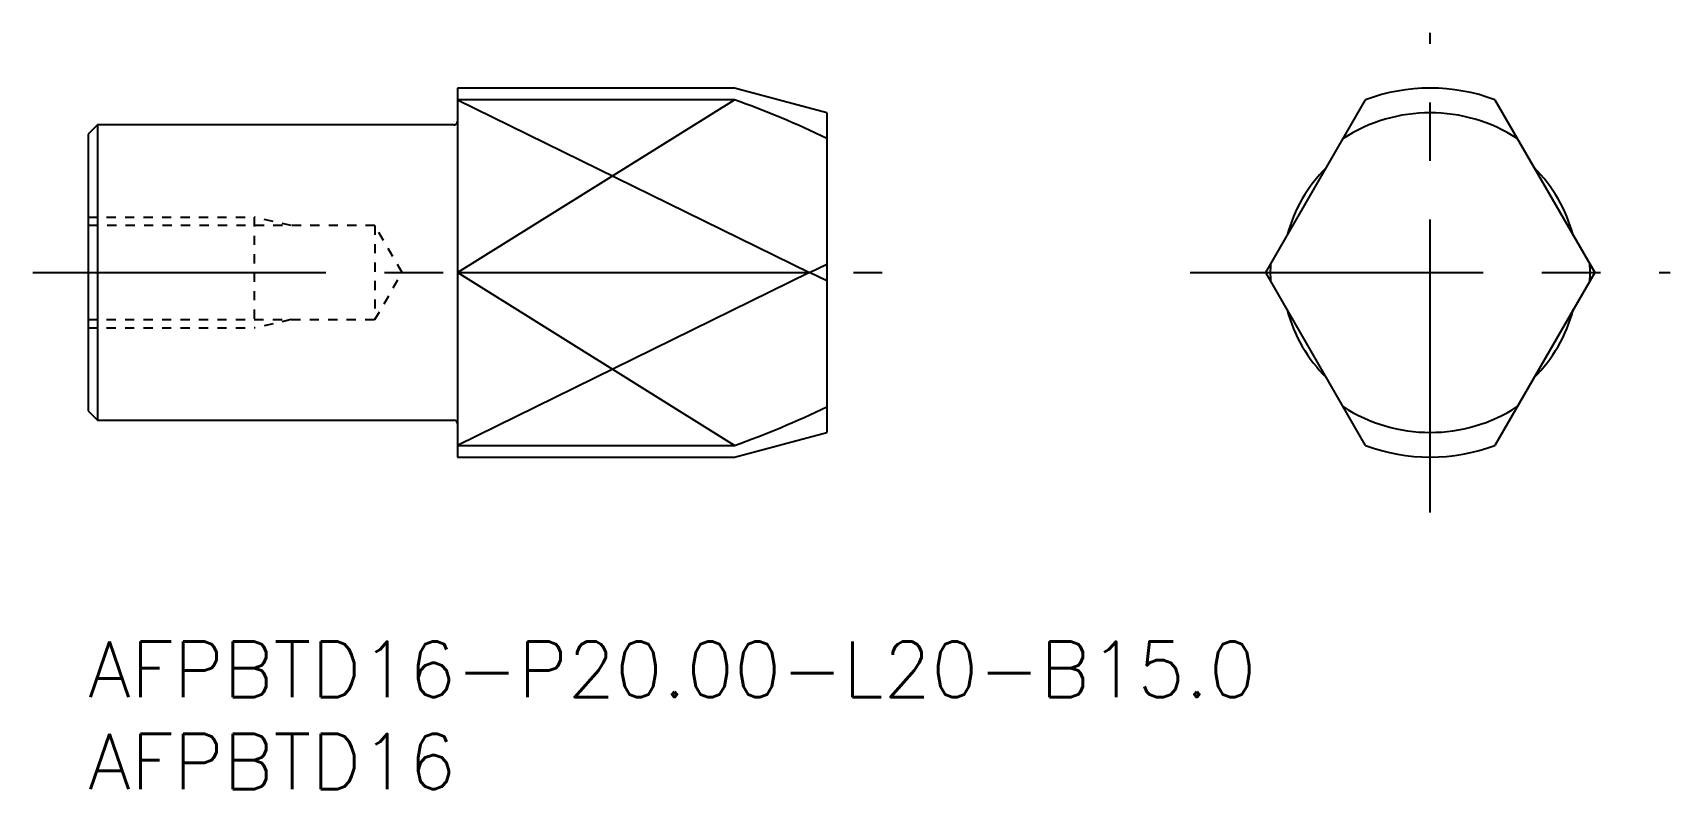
# Model space of a CAD drawing. Extents: x -3 to 85.7, y -8 to 33.
import ezdxf

# ---------------------------------------------------------------- set-up
doc = ezdxf.new("R2010")
doc.units = 0
doc.header["$LTSCALE"] = 0.5
doc.linetypes.add('CENTER', pattern=[50.8, 31.75, -6.35, 6.35, -6.35])
doc.linetypes.add('DASHED', pattern=[2, 1, -1])
for name, color, linetype in [('MSM_CENTER', 1, 'CENTER'), ('MSM_CONTINUOUS', 7, 'CONTINUOUS'), ('MSM_DASHED', 4, 'DASHED'), ('MSM_NARROW', 5, 'CONTINUOUS'), ('MSM_PART_NUMBER', 7, 'CONTINUOUS')]:
    doc.layers.add(name, color=color, linetype=linetype)
doc.styles.get("Standard").update_dxf_attribs({"font": 'txt.shx', "height": 1, "bigfont": 'bigfont.shx'})

# ---------------------------------------------------------------- blocks, each defined once
blk = doc.blocks.new('*U16')
at = {"layer": 'MSM_PART_NUMBER'}
blk.add_text('AFPBTD16-P20.00-L20-B15.0', height=3, dxfattribs=at).set_placement((0, -3))
blk = doc.blocks.new('*U17')
at = {"layer": 'MSM_PART_NUMBER'}
blk.add_text('AFPBTD16', height=3, dxfattribs=at).set_placement((0, -8))

msp = doc.modelspace()

# ---------------------------------------------------------------- linework, layer by layer
at = {"layer": 'MSM_CENTER'}
for p, q in [((72.682, 7), (72.682, 33)), ((-3, 20), (43, 20)), ((59.682, 20), (85.682, 20))]:
    msp.add_line(p, q, dxfattribs=at)
at = {"layer": 'MSM_CONTINUOUS'}
for p, q in [((20, 30), (19.999, 10)), ((35, 30), (20, 30)), ((34.999, 29.367), (20, 29.367)), ((40, 28.66), (35, 30)), ((63.774, 20), (69.182, 29.367)), ((76.182, 29.367), (81.591, 20)), ((40, 28.66), (40, 11.34)), ((0.5, 28), (0, 27.5)), ((0, 27.5), (0, 12.5)), ((19.8, 28), (0.5, 28)), ((0.5, 28), (0.5, 12)), ((39.074, 20), (40, 20.45)), ((20, 20), (39.074, 20)), ((40, 19.55), (39.074, 20)), ((69.182, 10.633), (63.774, 20)), ((81.591, 20), (76.182, 10.633)), ((0, 12.5), (0.5, 12)), ((0.5, 12), (19.8, 12)), ((35, 10), (40, 11.34)), ((20, 10.633), (34.999, 10.633)), ((20, 10), (35, 10))]:
    msp.add_line(p, q, dxfattribs=at)
for centre, radius, start, end in [((18.971, -15.814), 47.94, 63.98186, 70.46734), ((72.682, 20), 10, 69.51268, 110.48732), ((72.682, 20), 8.66, 57.02193, 122.97807), ((19.8, 28.2), 0.2, 270, 0), ((72.682, 20), 8, 134.65604, 165.34396), ((72.682, 20), 8, 14.65604, 45.34396), ((72.682, 20), 8.66, 177.02193, 182.97807), ((72.682, 20), 8.66, 357.02193, 2.97807), ((72.682, 20), 8, 194.65604, 225.34396), ((72.682, 20), 8, 314.65604, 345.34396), ((18.971, 55.814), 47.94, 289.53266, 296.01814), ((72.682, 20), 8.66, 237.02193, 302.97807), ((19.8, 11.8), 0.2, 0, 90), ((72.682, 20), 10, 249.51268, 290.48732)]:
    msp.add_arc(centre, radius, start, end, dxfattribs=at)
at = {"layer": 'MSM_DASHED'}
for p, q in [((0, 23), (9, 23)), ((15.528, 22.55), (0, 22.55)), ((9, 23), (9, 17)), ((11, 22.55), (9, 23)), ((17, 20), (15.528, 22.55)), ((15.528, 22.55), (15.528, 17.45)), ((15.528, 17.45), (17, 20)), ((0, 17.45), (15.528, 17.45)), ((0, 17), (9, 17)), ((11, 17.45), (9, 17))]:
    msp.add_line(p, q, dxfattribs=at)
at = {"layer": 'MSM_NARROW'}
for p, q in [((20, 29.367), (39.074, 20)), ((20, 20), (34.999, 29.367)), ((39.074, 20), (20, 10.633)), ((34.999, 10.633), (20, 20))]:
    msp.add_line(p, q, dxfattribs=at)

# ---------------------------------------------------------------- block references
at = {"layer": 'MSM_CONTINUOUS'}
for name in ['*U16', '*U17']:
    msp.add_blockref(name, (0, 0), dxfattribs=at)

doc.saveas('drawing.dxf')
